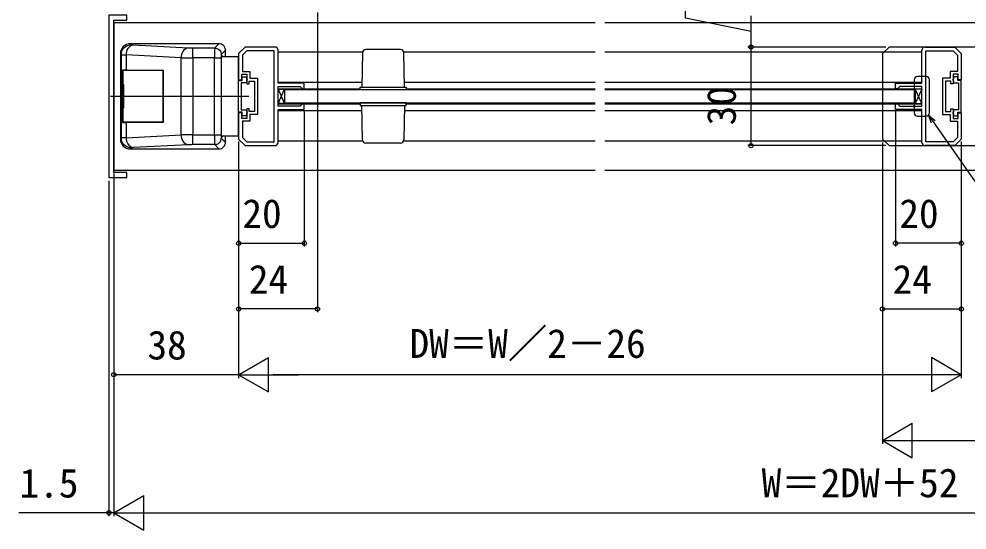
# Model space of a CAD drawing. Units: millimetres, scale not verified. Extents: x -525 to 525, y -783 to 779.
# Drawn here: x -76.4 to 212.2, y -8.7 to 146.8 of the extents above; entities that cross this region are included whole.
import ezdxf
from ezdxf.enums import TextEntityAlignment as Align

# ---------------------------------------------------------------- set-up
doc = ezdxf.new("R2010")
doc.units = ezdxf.units.MM
doc.header["$LTSCALE"] = 4
for name, color, linetype in [('0-3_YKK_11', 7, 'Continuous'), ('0-4_YKK_12', 2, 'Continuous'), ('0-5_YKK_13', 4, 'Continuous'), ('0-7_YKK_D', 6, 'Continuous')]:
    doc.layers.add(name, color=color, linetype=linetype)
doc.styles.add('ＭＳ ゴシック', font='')
doc.styles.get('ＭＳ ゴシック').set_extended_font_data('MS Gothic')

msp = doc.modelspace()

# ---------------------------------------------------------------- linework, layer by layer
at = {"layer": '0-3_YKK_11'}
for points in [[(1.5, 138.3), (-7.5, 138.3), (-9.5, 136.3), (-9.5, 128.3), (-8.5, 128.3), (-8.5, 130), (-7, 130), (-7, 127.1), (-6.3, 127.1), (-6.3, 127.9), (-4.7, 127.9), (-4.7, 123.3), (-4.7, 118.7), (-6.3, 118.7), (-6.3, 119.5), (-7, 119.5), (-7, 116.6), (-8.5, 116.6), (-8.5, 118.3), (-9.5, 118.3), (-9.5, 110.3), (-7.5, 108.3), (1.5, 108.3)], [(2.5, 109.3), (2.5, 119.3), (10.5, 119.3), (10.5, 121), (9.9, 121), (9.7, 120.8), (9.2, 120.3), (2.5, 120.3), (2.5, 126.3), (9.2, 126.3), (9.7, 125.8), (9.9, 125.6), (10.5, 125.6), (10.5, 127.3), (2.5, 127.3), (2.5, 137.3)], [(198.5, 109.3), (198.5, 119.3), (190.5, 119.3), (190.5, 121), (191.1, 121), (191.3, 120.8), (191.8, 120.3), (198.5, 120.3), (198.5, 126.3), (191.8, 126.3), (191.3, 125.8), (191.1, 125.6), (190.5, 125.6), (190.5, 127.3), (198.5, 127.3), (198.5, 137.3)], [(199.5, 138.3), (208.5, 138.3), (210.5, 136.3), (210.5, 128.3), (209.5, 128.3), (209.5, 130), (208, 130), (208, 127.1), (207.3, 127.1), (207.3, 127.9), (205.7, 127.9), (205.7, 123.3), (205.7, 118.7), (207.3, 118.7), (207.3, 119.5), (208, 119.5), (208, 116.6), (209.5, 116.6), (209.5, 118.3), (210.5, 118.3), (210.5, 110.3), (208.5, 108.3), (199.5, 108.3)]]:
    msp.add_lwpolyline(points, dxfattribs=at)
for points in [[(1.3, 109.5), (1.3, 137.1), (-7.003, 137.1), (-8.3, 135.803), (-8.3, 130.9), (-6.1, 130.9), (-6.1, 128.8), (-3.8, 128.8), (-3.8, 117.8), (-6.1, 117.8), (-6.1, 115.7), (-8.3, 115.7), (-8.3, 110.797), (-7.003, 109.5)], [(199.7, 109.5), (199.7, 137.1), (208.003, 137.1), (209.3, 135.803), (209.3, 130.9), (207.1, 130.9), (207.1, 128.8), (204.8, 128.8), (204.8, 117.8), (207.1, 117.8), (207.1, 115.7), (209.3, 115.7), (209.3, 110.797), (208.003, 109.5)]]:
    msp.add_lwpolyline(points, close=True, dxfattribs=at)
for centre, start, end in [((1.5, 137.3), 0.00001, 89.99999), ((199.5, 137.3), 90.00001, 179.99999), ((1.5, 109.3), 270.00001, 359.99999), ((199.5, 109.3), 180.00001, 269.99999)]:
    msp.add_arc(centre, 1, start, end, dxfattribs=at)
at = {"layer": '0-4_YKK_12'}
for p, q in [((-47.5, 145.798), (-47.5, 100.802)), ((-47.5, 145.798), (99, 145.798)), ((102, 145.798), (351.5, 145.798)), ((2.5, 136.8), (28.215, 136.8)), ((40.785, 136.8), (99, 136.8)), ((102, 136.8), (198.5, 136.8)), ((2.5, 127.6), (28.027, 127.6)), ((41, 127.6), (99, 127.6)), ((102, 127.6), (198.5, 127.6)), ((2.5, 125.6), (27.5, 125.6)), ((9.9, 125.6), (10.001, 125.6)), ((41.5, 125.6), (99, 125.6)), ((102, 125.6), (198.5, 125.6)), ((2.5, 121), (27.5, 121)), ((2.5, 119), (28.027, 119)), ((40.973, 119), (99, 119)), ((41.5, 121), (99, 121)), ((102, 121), (198.5, 121)), ((102, 119), (198.5, 119)), ((2.5, 109.8), (28.215, 109.8)), ((40.785, 109.8), (99, 109.8)), ((102, 109.8), (198.5, 109.8)), ((-47.5, 100.802), (99, 100.802)), ((102, 100.802), (351.5, 100.802))]:
    msp.add_line(p, q, dxfattribs=at)
msp.add_lwpolyline([(351.5, 138.3), (188.5, 138.3), (186.5, 136.3), (186.5, 110.3), (188.5, 108.3), (351.5, 108.3)], dxfattribs=at)
at = {"layer": '0-5_YKK_13'}
for p, q in [((-42.504, 139.3), (-42.19, 138.986)), ((-15.497, 139.3), (-42.504, 139.3)), ((-41.607, 138.917), (-24.843, 138.038)), ((-16.789, 138.008), (-15.497, 139.3)), ((-45.186, 135.99), (-45.5, 136.304)), ((-45.5, 136.304), (-45.5, 110.296)), ((-45.186, 110.61), (-45.186, 135.99)), ((-26.964, 135.043), (-43.728, 135.921)), ((-43.728, 135.921), (-43.728, 131.3)), ((-23.429, 138.008), (-16.789, 138.008)), ((-23.429, 135.012), (-23.429, 138.008)), ((-13.5, 137.303), (-14.792, 136.011)), ((-13.5, 135.3), (-13.5, 137.303)), ((28.184, 136.567), (28, 126.05)), ((39.817, 137.55), (29.183, 137.55)), ((41, 126.05), (40.816, 136.567)), ((-26.964, 111.557), (-26.964, 135.043)), ((-16.839, 135.012), (-23.429, 135.012)), ((-23.429, 135.012), (-23.429, 111.588)), ((-16.839, 111.588), (-16.839, 135.012)), ((-9.5, 135.3), (-14.842, 135.3)), ((-14.81, 135.55), (-14.81, 111.05)), ((-14.26, 135.55), (-14.81, 135.55)), ((-14.26, 135.3), (-14.26, 135.55)), ((-43.728, 131.3), (-44.871, 131.3)), ((-44.871, 115.3), (-44.871, 131.3)), ((-43.552, 131.2), (-44.641, 131.2)), ((-44.641, 126.8), (-44.641, 131.2)), ((-43.728, 131.3), (-32.5, 131.3)), ((-32.5, 131.2), (-43.552, 131.2)), ((-32.5, 131.3), (-32.5, 115.3)), ((-32.5, 115.4), (-32.5, 131.2)), ((196.2, 128.3), (196.2, 118.3)), ((199.8, 129.3), (197.2, 129.3)), ((200.8, 118.3), (200.8, 128.3)), ((2.5, 125.45), (4.5, 121.15)), ((2.5, 121.15), (4.5, 125.45)), ((196.5, 125.3), (102, 125.3)), ((198.5, 125.45), (196.5, 121.15)), ((198.5, 121.15), (196.5, 125.45)), ((-48.5, 123.3), (-6.432, 123.3)), ((102, 121.3), (196.5, 121.3)), ((28.184, 110.033), (28, 120.55)), ((41, 120.55), (40.816, 110.033)), ((197.2, 117.3), (199.8, 117.3)), ((-44.871, 115.3), (-43.728, 115.3)), ((-43.552, 115.4), (-44.641, 115.4)), ((-43.728, 115.3), (-43.728, 110.679)), ((-32.5, 115.3), (-43.728, 115.3)), ((-32.5, 115.4), (-43.552, 115.4)), ((-45.5, 110.296), (-45.186, 110.61)), ((-43.728, 110.679), (-26.964, 111.557)), ((-23.429, 111.588), (-16.839, 111.588)), ((-23.429, 108.592), (-23.429, 111.588)), ((-16.839, 111.588), (-14.842, 111.588)), ((-14.792, 110.589), (-13.5, 109.297)), ((-13.5, 109.297), (-13.5, 111.3)), ((-42.19, 107.614), (-42.504, 107.3)), ((-42.504, 107.3), (-15.497, 107.3)), ((-24.843, 108.562), (-41.607, 107.683)), ((-16.789, 108.592), (-23.429, 108.592)), ((-15.497, 107.3), (-16.789, 108.592)), ((39.817, 109.05), (29.183, 109.05))]:
    msp.add_line(p, q, dxfattribs=at)
for points in [[(-43.5, 146.5), (-43.5, 148), (-49, 148), (-49, 98.6), (-43.5, 98.6), (-43.5, 100.1)], [(-43.5, 100.1), (-47.5, 100.1), (-47.5, 146.5), (-43.5, 146.5)], [(-45.186, 135.99), (-45.154, 136.415), (-45.062, 136.832), (-44.912, 137.232), (-44.707, 137.607), (-44.451, 137.949), (-44.149, 138.251), (-43.807, 138.507), (-43.432, 138.712), (-43.032, 138.862), (-42.615, 138.954), (-42.19, 138.986)], [(-16.789, 138.008), (-16.443, 137.977), (-16.108, 137.886), (-15.792, 137.738), (-15.508, 137.539), (-15.261, 137.292), (-15.062, 137.008), (-14.914, 136.692), (-14.823, 136.357), (-14.792, 136.011)], [(-16.839, 135.012), (-14.842, 135.012), (-14.842, 111.588)], [(-14.842, 111.3), (-9.5, 111.3), (-9.5, 135.3)], [(-44.416, 119.8), (-44.416, 126.8), (-44.641, 126.8)], [(99, 125.3), (4.5, 125.3), (4.5, 121.3), (99, 121.3)], [(135.446, 121.3), (196.5, 121.3), (196.5, 125.3), (135.446, 125.3)], [(-44.641, 115.4), (-44.641, 119.8), (-44.416, 119.8)], [(-42.19, 107.614), (-42.615, 107.646), (-43.032, 107.738), (-43.432, 107.888), (-43.807, 108.093), (-44.149, 108.349), (-44.451, 108.651), (-44.707, 108.993), (-44.912, 109.368), (-45.062, 109.768), (-45.154, 110.185), (-45.186, 110.61)], [(-16.789, 108.592), (-16.443, 108.623), (-16.108, 108.714), (-15.792, 108.862), (-15.508, 109.061), (-15.261, 109.308), (-15.062, 109.592), (-14.914, 109.908), (-14.823, 110.243), (-14.792, 110.589)], [(-14.81, 111.05), (-14.26, 111.05), (-14.26, 111.3)]]:
    msp.add_lwpolyline(points, dxfattribs=at)
for points in [[(-9.5, 118.45), (-9.5, 128.15), (-8.4, 128.15), (-8.4, 129.25), (-7.1, 129.25), (-7.1, 128.65), (-6.9, 128.45), (-6.9, 128.35), (-7.1, 128.15), (-7.1, 127.45), (-8.7, 127.45), (-8.7, 119.15), (-7.1, 119.15), (-7.1, 118.45), (-6.9, 118.25), (-6.9, 118.15), (-7.1, 117.95), (-7.1, 117.35), (-8.4, 117.35), (-8.4, 118.45)], [(210.5, 118.45), (210.5, 128.15), (209.4, 128.15), (209.4, 129.25), (208.1, 129.25), (208.1, 128.65), (207.9, 128.45), (207.9, 128.35), (208.1, 128.15), (208.1, 127.45), (209.7, 127.45), (209.7, 119.15), (208.1, 119.15), (208.1, 118.45), (207.9, 118.25), (207.9, 118.15), (208.1, 117.95), (208.1, 117.35), (209.4, 117.35), (209.4, 118.45)], [(2.5, 125.45), (4.5, 125.45), (4.5, 121.15), (2.5, 121.15)], [(41.5, 125.3), (27.5, 125.3), (27.5, 126.05), (41.5, 126.05)], [(198.5, 125.45), (196.5, 125.45), (196.5, 121.15), (198.5, 121.15)], [(41.5, 121.3), (27.5, 121.3), (27.5, 120.55), (41.5, 120.55)]]:
    msp.add_lwpolyline(points, close=True, dxfattribs=at)
for centre, radius, start, end in [((-42.506, 136.306), 2.994, 89.96782, 180.03218), ((-40.987, 136.229), 2.759, 102.98938, 186.40774), ((-41.653, 141.038), 2.121, 255.33304, 271.24019), ((-15.496, 137.304), 1.996, 359.96796, 90.03204), ((-43.938, 146.976), 11.057, 263.52066, 271.0879), ((-24.223, 135.35), 2.759, 102.98938, 186.40774), ((-23.512, 166.786), 28.778, 267.34813, 270.16471), ((27.342, 135.778), 44.187, 177.1073, 180.99321), ((-9.422, 135.243), 5.425, 171.86503, 182.44066), ((29.183, 136.55), 1, 90, 179), ((39.817, 136.55), 1, 1, 90), ((-23.675, 310.25), 175.238, 268.92448, 270.08052), ((197.2, 128.3), 1, 90, 180), ((199.8, 128.3), 1, 0, 90), ((197.2, 118.3), 1, 180, 270), ((199.8, 118.3), 1, 270, 0), ((-42.506, 110.294), 2.994, 179.96782, 270.03218), ((-43.76, 95.853), 14.826, 89.87498, 95.51645), ((-40.881, 110.446), 2.857, 175.32403, 255.27885), ((-24.117, 111.325), 2.857, 175.32403, 255.27885), ((-23.599, -72.382), 183.971, 89.94692, 91.04808), ((35.918, 110.964), 52.761, 179.32261, 182.57688), ((-9.422, 111.357), 5.425, 177.55934, 188.13497), ((29.183, 110.05), 1, 181, 270), ((39.817, 110.05), 1, 270, 359), ((-41.653, 105.562), 2.121, 88.75981, 104.66696), ((-23.512, 79.814), 28.778, 89.83529, 92.65187), ((-15.496, 109.296), 1.996, 269.96796, 0.03204)]:
    msp.add_arc(centre, radius, start, end, dxfattribs=at)
at = {"layer": '0-7_YKK_D'}
for p, q in [((14.5, 148.8), (14.5, 57.6)), ((146.5, 138.3), (146.5, 147.8)), ((187.5, 138.3), (145.5, 138.3)), ((187.5, 138.3), (145.5, 138.3)), ((146.5, 108.3), (146.5, 138.3)), ((10.5, 118.8), (10.5, 77.6)), ((190.5, 118.8), (190.5, 77.6)), ((-9.5, 109.507), (-9.5, 37.6)), ((-9.5, 109.507), (-9.5, 37.6)), ((-9.5, 109.507), (-9.5, 57.6)), ((-9.5, 109.507), (-9.5, 77.6)), ((187.5, 108.3), (145.5, 108.3)), ((186.5, 109.3), (186.5, 57.6)), ((186.5, 109.3), (186.5, 17.6)), ((210.5, 109.507), (210.5, 57.6)), ((210.5, 109.507), (210.5, 77.6)), ((-47.5, 99.802), (-47.5, 37.6)), ((-47.5, 99.802), (-47.5, -4.4)), ((-47.5, 98.802), (-47.5, -4.4)), ((210.5, 99.3), (210.5, 37.6)), ((-49, 97.6), (-49, -4.4)), ((-9.5, 78.6), (10.5, 78.6)), ((210.5, 78.6), (190.5, 78.6)), ((14.5, 58.6), (-9.5, 58.6)), ((186.5, 58.6), (210.5, 58.6)), ((-9.5, 38.6), (-0.407, 43.85)), ((-0.407, 33.35), (-0.407, 43.85)), ((210.5, 38.6), (201.407, 43.85)), ((201.407, 43.85), (201.407, 33.35)), ((-9.5, 38.6), (-47.5, 38.6)), ((-9.5, 38.6), (-0.407, 33.35)), ((-9.5, 38.6), (8.687, 38.6)), ((200, 38.6), (1, 38.6)), ((210.5, 38.6), (192.313, 38.6)), ((210.5, 38.6), (201.407, 33.35)), ((186.5, 18.6), (195.593, 23.85)), ((195.593, 13.35), (195.593, 23.85)), ((186.5, 18.6), (195.593, 13.35)), ((186.5, 18.6), (204.687, 18.6)), ((197, 18.6), (396, 18.6)), ((-47.5, -3.4), (-38.407, 1.85)), ((-38.407, -8.65), (-38.407, 1.85)), ((-49, -3.4), (-76.373, -3.4)), ((-47.5, -3.4), (-49, -3.4)), ((-47.5, -3.4), (-44.95, -3.4)), ((-47.5, -3.4), (-38.407, -8.65)), ((-47.5, -3.4), (-29.313, -3.4)), ((-37, -3.4), (434, -3.4))]:
    msp.add_line(p, q, dxfattribs=at)
for points in [[(146.5, 143.05), (126.5, 147.05), (126.5, 157.868)], [(201.41, 115.112), (200.507, 117.593), (202.529, 115.896)], [(200.507, 117.593), (201.97, 115.504), (241.814, 58.6), (325.712, 58.6)]]:
    msp.add_lwpolyline(points, dxfattribs=at)
for centre in [(146.5, 138.3), (146.5, 138.3), (146.5, 108.3), (-9.5, 78.6), (10.5, 78.6), (190.5, 78.6), (210.5, 78.6), (-9.5, 58.6), (14.5, 58.6), (186.5, 58.6), (210.5, 58.6), (-47.5, 38.6), (-49, -3.4)]:
    msp.add_circle(centre, 0.637, dxfattribs=at)

# ---------------------------------------------------------------- texts
at = {"layer": '0-7_YKK_D', "style": 'ＭＳ ゴシック'}
msp.add_text('30', height=8.798, rotation=90, dxfattribs=at).set_placement((144.5, 114.436), align=Align.BOTTOM_LEFT)
for s, p in [('20', (-8.364, 80.6)), ('20', (191.636, 80.6)), ('24', (-6.398, 60.6)), ('24', (189.602, 60.6)), ('DW＝W／2－26', (42.511, 41.077)), ('38', (-37.261, 40.6)), ('1.5', (-76.214, -1.4)), ('W＝2DW＋52', (149.716, -1.332))]:
    msp.add_text(s, height=8.798, dxfattribs=at).set_placement(p, align=Align.BOTTOM_LEFT)

doc.saveas('drawing.dxf')
